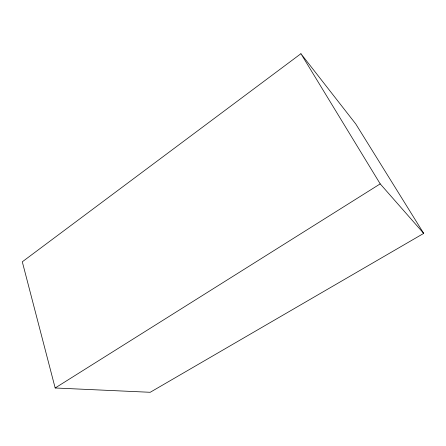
<?xml version="1.0" encoding="UTF-8"?>
<svg xmlns="http://www.w3.org/2000/svg" width="446" height="446" viewBox="0 0 446 446"><rect width="100%" height="100%" fill="white"/><g stroke="black" fill="none" stroke-linecap="round" stroke-linejoin="round"><path stroke-width="0.67" d="M300.922 53.71L22.3 261.802L55.17 387.987L150.196 392.29L423.7 233.392L355.785 123.999L300.922 53.71L380.204 183.88L423.7 233.392M55.17 387.987L380.204 183.88"/></g></svg>
